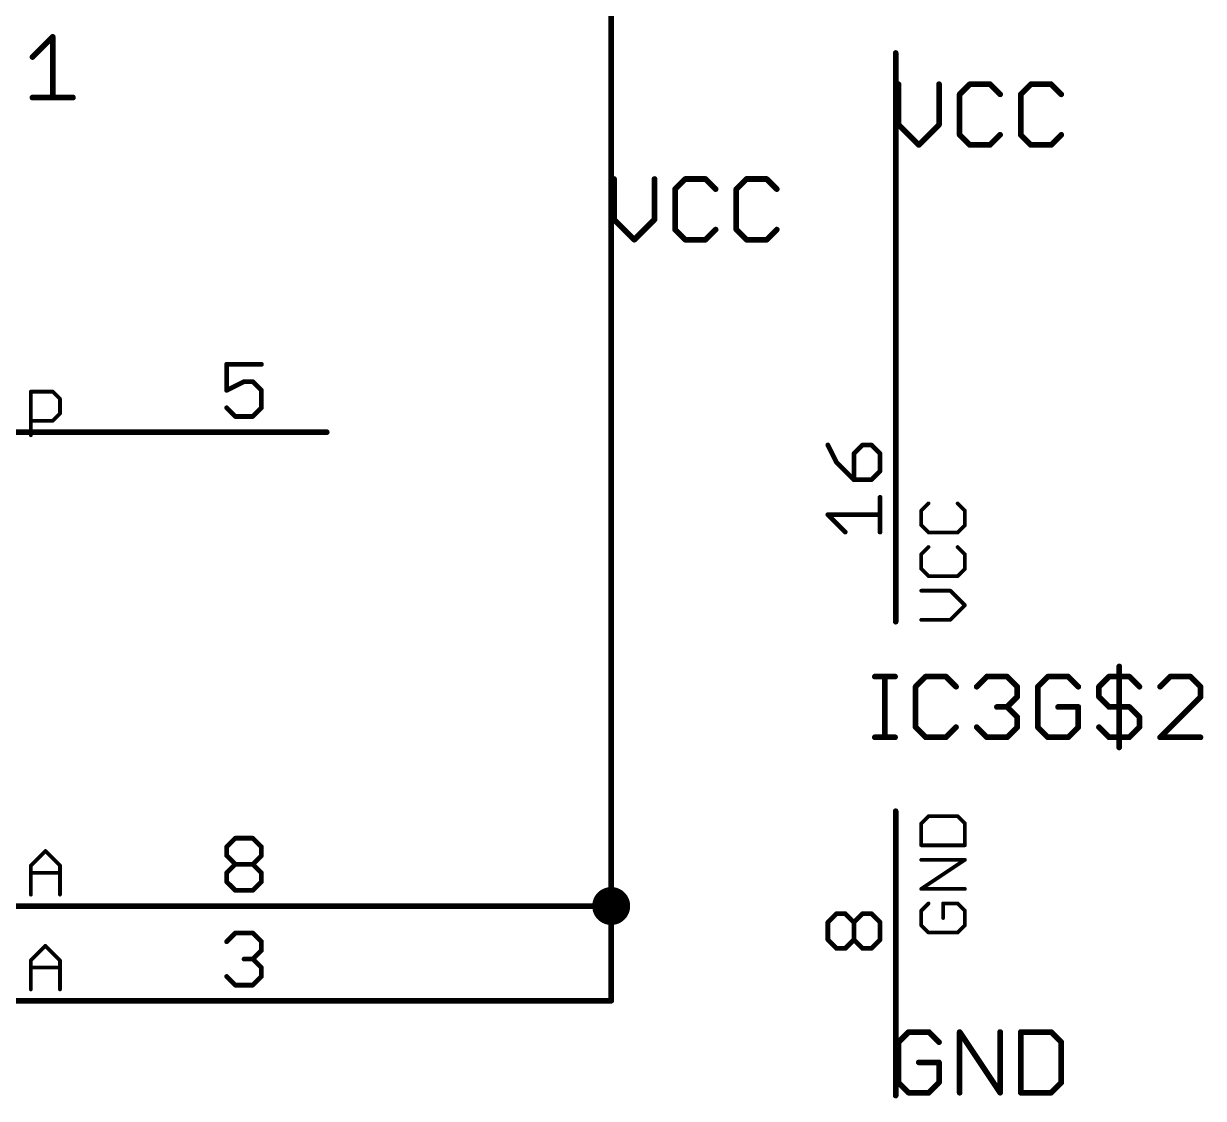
# Model space of a CAD drawing. Extents: x -13 to 211, y -15 to 133.
# Drawn here: x 179.84 to 211.44, y -2.62 to 26.19 of the extents above; entities that cross this region are included whole.
import ezdxf

# ---------------------------------------------------------------- set-up
doc = ezdxf.new("R2010")
doc.units = 0
for name, color, linetype in [('91', 94, 'CONTINUOUS'), ('94', 14, 'CONTINUOUS'), ('95', 251, 'CONTINUOUS'), ('96', 251, 'CONTINUOUS')]:
    doc.layers.add(name, color=color, linetype=linetype)

msp = doc.modelspace()

# ---------------------------------------------------------------- linework, layer by layer
at = {"layer": '91', "const_width": 0.1524}
for points in [[(195.58, 27.94), (195.58, 2.54)], [(203.2, 15.24), (203.2, 25.4)], [(187.96, 2.54), (195.58, 2.54)], [(195.58, 2.54), (195.58, 0)], [(195.58, 0), (187.96, 0)], [(203.2, -2.54), (203.2, 0)]]:
    msp.add_lwpolyline(points, dxfattribs=at)
at = {"layer": '91'}
for points, const_width in [([(203.2381, 25.4, 1), (203.1619, 25.4)], 0.0762), ([(203.1619, 15.24, 1), (203.2381, 15.24)], 0.0762), ([(195.58, 2.286, 1), (195.58, 2.794, 1), (195.58, 2.286)], 0.508), ([(187.96, 2.5781, 1), (187.96, 2.5019)], 0.0762), ([(195.6181, 2.54, 1), (195.5419, 2.54)], 0.0762), ([(195.5419, 2.54, 1), (195.6181, 2.54)], 0.0762), ([(195.58, 2.5019, 1), (195.58, 2.5781)], 0.0762), ([(187.96, 0.0381, 1), (187.96, -0.0381)], 0.0762), ([(195.5419, 0, 1), (195.6181, 0)], 0.0762), ([(195.58, -0.0381, 1), (195.58, 0.0381)], 0.0762), ([(203.2381, 0, 1), (203.1619, 0)], 0.0762), ([(203.1619, -2.54, 1), (203.2381, -2.54)], 0.0762)]:
    msp.add_lwpolyline(points, format="xyb", dxfattribs=dict(at, const_width=const_width))
at = {"layer": '94', "const_width": 0.1524}
for points in [[(182.88, 15.24), (177.673, 15.24)], [(187.96, 15.24), (182.88, 15.24)], [(203.2, 15.24), (203.2, 10.16)], [(203.2, 0), (203.2, 5.08)], [(182.88, 2.54), (177.673, 2.54)], [(187.96, 2.54), (182.88, 2.54)], [(182.88, 0), (177.673, 0)], [(187.96, 0), (182.88, 0)]]:
    msp.add_lwpolyline(points, dxfattribs=at)
at = {"layer": '94', "const_width": 0.0762}
for points in [[(182.88, 15.2781, 1), (182.88, 15.2019)], [(182.88, 15.2019, 1), (182.88, 15.2781)], [(187.96, 15.2019, 1), (187.96, 15.2781)], [(203.2381, 15.24, 1), (203.1619, 15.24)], [(203.1619, 10.16, 1), (203.2381, 10.16)], [(203.2381, 5.08, 1), (203.1619, 5.08)], [(182.88, 2.5781, 1), (182.88, 2.5019)], [(182.88, 2.5019, 1), (182.88, 2.5781)], [(187.96, 2.5019, 1), (187.96, 2.5781)], [(182.88, 0.0381, 1), (182.88, -0.0381)], [(182.88, -0.0381, 1), (182.88, 0.0381)], [(187.96, -0.0381, 1), (187.96, 0.0381)], [(203.1619, 0, 1), (203.2381, 0)]]:
    msp.add_lwpolyline(points, format="xyb", dxfattribs=at)
at = {"layer": '95'}
for points, const_width in [([(203.2762, 24.5632), (203.2762, 23.4785)], 0.1524), ([(204.3609, 23.4785), (204.3609, 24.5632)], 0.1524), ([(205.1845, 24.5632), (204.9134, 24.292)], 0.1524), ([(204.9134, 24.292), (204.9134, 23.2074)], 0.1524), ([(205.7269, 24.5632), (205.1845, 24.5632)], 0.1524), ([(205.998, 24.292), (205.7269, 24.5632)], 0.1524), ([(206.8217, 24.5632), (206.5505, 24.292)], 0.1524), ([(206.5505, 24.292), (206.5505, 23.2074)], 0.1524), ([(207.364, 24.5632), (206.8217, 24.5632)], 0.1524), ([(207.6352, 24.292), (207.364, 24.5632)], 0.1524), ([(203.2762, 23.4785), (203.8185, 22.9362)], 0.1524), ([(203.8185, 22.9362), (204.3609, 23.4785)], 0.1524), ([(204.9134, 23.2074), (205.1845, 22.9362)], 0.1524), ([(205.7269, 22.9362), (205.998, 23.2074)], 0.1524), ([(206.5505, 23.2074), (206.8217, 22.9362)], 0.1524), ([(207.364, 22.9362), (207.6352, 23.2074)], 0.1524), ([(205.1845, 22.9362), (205.7269, 22.9362)], 0.1524), ([(206.8217, 22.9362), (207.364, 22.9362)], 0.1524), ([(195.6562, 22.0232), (195.6562, 20.9385)], 0.1524), ([(196.7409, 20.9385), (196.7409, 22.0232)], 0.1524), ([(197.5645, 22.0232), (197.2934, 21.752)], 0.1524), ([(197.2934, 21.752), (197.2934, 20.6674)], 0.1524), ([(198.1069, 22.0232), (197.5645, 22.0232)], 0.1524), ([(198.378, 21.752), (198.1069, 22.0232)], 0.1524), ([(199.2017, 22.0232), (198.9305, 21.752)], 0.1524), ([(198.9305, 21.752), (198.9305, 20.6674)], 0.1524), ([(199.744, 22.0232), (199.2017, 22.0232)], 0.1524), ([(200.0152, 21.752), (199.744, 22.0232)], 0.1524), ([(195.6562, 20.9385), (196.1985, 20.3962)], 0.1524), ([(196.1985, 20.3962), (196.7409, 20.9385)], 0.1524), ([(197.2934, 20.6674), (197.5645, 20.3962)], 0.1524), ([(198.1069, 20.3962), (198.378, 20.6674)], 0.1524), ([(198.9305, 20.6674), (199.2017, 20.3962)], 0.1524), ([(199.744, 20.3962), (200.0152, 20.6674)], 0.1524), ([(197.5645, 20.3962), (198.1069, 20.3962)], 0.1524), ([(199.2017, 20.3962), (199.744, 20.3962)], 0.1524), ([(186.2124, 17.0573), (185.2803, 17.0573)], 0.127), ([(185.2803, 17.0573), (185.2803, 16.3582)], 0.127), ([(185.2803, 16.3582), (185.7464, 16.5912)], 0.127), ([(185.7464, 16.5912), (185.9794, 16.5912)], 0.127), ([(185.9794, 16.5912), (186.2124, 16.3582)], 0.127), ([(180.0362, 15.155), (180.0362, 16.3244)], 0.1016), ([(180.0362, 16.3244), (180.6209, 16.3244)], 0.1016), ([(180.6209, 16.3244), (180.8158, 16.1295)], 0.1016), ([(180.8158, 16.1295), (180.8158, 15.7397)], 0.1016), ([(186.2124, 16.3582), (186.2124, 15.8921)], 0.127), ([(185.5133, 15.6591), (185.2803, 15.8921)], 0.127), ([(186.2124, 15.8921), (185.9794, 15.6591)], 0.127), ([(180.6209, 15.5448), (180.0362, 15.5448)], 0.1016), ([(180.8158, 15.7397), (180.6209, 15.5448)], 0.1016), ([(185.9794, 15.6591), (185.5133, 15.6591)], 0.127), ([(201.3827, 14.8957), (201.6157, 14.4296)], 0.127), ([(202.3148, 14.8957), (202.0818, 14.6627)], 0.127), ([(202.5479, 14.8957), (202.3148, 14.8957)], 0.127), ([(202.7809, 14.6627), (202.5479, 14.8957)], 0.127), ([(202.0818, 14.6627), (202.0818, 13.9636)], 0.127), ([(202.7809, 14.1966), (202.7809, 14.6627)], 0.127), ([(201.6157, 14.4296), (202.0818, 13.9636)], 0.127), ([(202.5479, 13.9636), (202.7809, 14.1966)], 0.127), ([(202.0818, 13.9636), (202.5479, 13.9636)], 0.127), ([(202.7809, 12.5603), (202.7809, 13.4924)], 0.127), ([(204.0797, 13.3292), (203.8848, 13.1343)], 0.1016), ([(205.0542, 13.1343), (204.8593, 13.3292)], 0.1016), ([(201.8488, 12.5603), (201.3827, 13.0264)], 0.127), ([(201.3827, 13.0264), (202.7809, 13.0264)], 0.127), ([(203.8848, 13.1343), (203.8848, 12.7445)], 0.1016), ([(205.0542, 12.7445), (205.0542, 13.1343)], 0.1016), ([(203.8848, 12.7445), (204.0797, 12.5496)], 0.1016), ([(204.8593, 12.5496), (205.0542, 12.7445)], 0.1016), ([(204.0797, 12.5496), (204.8593, 12.5496)], 0.1016), ([(204.0797, 12.1598), (203.8848, 11.9649)], 0.1016), ([(203.8848, 11.9649), (203.8848, 11.5751)], 0.1016), ([(205.0542, 11.9649), (204.8593, 12.1598)], 0.1016), ([(205.0542, 11.5751), (205.0542, 11.9649)], 0.1016), ([(203.8848, 11.5751), (204.0797, 11.3802)], 0.1016), ([(204.0797, 11.3802), (204.8593, 11.3802)], 0.1016), ([(204.8593, 11.3802), (205.0542, 11.5751)], 0.1016), ([(204.6644, 10.9904), (203.8848, 10.9904)], 0.1016), ([(205.0542, 10.6006), (204.6644, 10.9904)], 0.1016), ([(204.6644, 10.2108), (205.0542, 10.6006)], 0.1016), ([(203.8848, 10.2108), (204.6644, 10.2108)], 0.1016), ([(209.1864, 8.9594), (209.1864, 6.79)], 0.1524), ([(202.6412, 8.6882), (203.1835, 8.6882)], 0.1524), ([(202.9124, 7.0612), (202.9124, 8.6882)], 0.1524), ([(204.0038, 8.6882), (203.7326, 8.417)], 0.1524), ([(204.5461, 8.6882), (204.0038, 8.6882)], 0.1524), ([(204.8173, 8.417), (204.5461, 8.6882)], 0.1524), ([(205.3698, 8.417), (205.641, 8.6882)], 0.1524), ([(205.641, 8.6882), (206.1833, 8.6882)], 0.1524), ([(206.1833, 8.6882), (206.4545, 8.417)], 0.1524), ([(207.2781, 8.6882), (207.007, 8.417)], 0.1524), ([(207.8204, 8.6882), (207.2781, 8.6882)], 0.1524), ([(208.0916, 8.417), (207.8204, 8.6882)], 0.1524), ([(208.6441, 8.417), (208.9153, 8.6882)], 0.1524), ([(208.9153, 8.6882), (209.4576, 8.6882)], 0.1524), ([(209.4576, 8.6882), (209.7288, 8.417)], 0.1524), ([(210.5524, 8.6882), (210.2813, 8.417)], 0.1524), ([(211.0948, 8.6882), (210.5524, 8.6882)], 0.1524), ([(211.3659, 8.417), (211.0948, 8.6882)], 0.1524), ([(203.7326, 8.417), (203.7326, 7.3324)], 0.1524), ([(206.4545, 8.1459), (206.1833, 7.8747)], 0.1524), ([(206.4545, 8.417), (206.4545, 8.1459)], 0.1524), ([(207.007, 8.417), (207.007, 7.3324)], 0.1524), ([(208.6441, 8.1459), (208.6441, 8.417)], 0.1524), ([(208.9153, 7.8747), (208.6441, 8.1459)], 0.1524), ([(210.2813, 7.0612), (211.3659, 8.1459)], 0.1524), ([(211.3659, 8.1459), (211.3659, 8.417)], 0.1524), ([(206.1833, 7.8747), (205.9121, 7.8747)], 0.1524), ([(206.1833, 7.8747), (206.4545, 7.6035)], 0.1524), ([(208.0916, 7.8747), (207.5493, 7.8747)], 0.1524), ([(208.0916, 7.3324), (208.0916, 7.8747)], 0.1524), ([(209.4576, 7.8747), (208.9153, 7.8747)], 0.1524), ([(209.7288, 7.6035), (209.4576, 7.8747)], 0.1524), ([(206.4545, 7.6035), (206.4545, 7.3324)], 0.1524), ([(209.7288, 7.3324), (209.7288, 7.6035)], 0.1524), ([(203.7326, 7.3324), (204.0038, 7.0612)], 0.1524), ([(204.5461, 7.0612), (204.8173, 7.3324)], 0.1524), ([(205.641, 7.0612), (205.3698, 7.3324)], 0.1524), ([(206.4545, 7.3324), (206.1833, 7.0612)], 0.1524), ([(207.007, 7.3324), (207.2781, 7.0612)], 0.1524), ([(207.8204, 7.0612), (208.0916, 7.3324)], 0.1524), ([(208.6441, 7.3324), (208.9153, 7.0612)], 0.1524), ([(209.4576, 7.0612), (209.7288, 7.3324)], 0.1524), ([(202.6412, 7.0612), (203.1835, 7.0612)], 0.1524), ([(204.0038, 7.0612), (204.5461, 7.0612)], 0.1524), ([(206.1833, 7.0612), (205.641, 7.0612)], 0.1524), ([(207.2781, 7.0612), (207.8204, 7.0612)], 0.1524), ([(208.9153, 7.0612), (209.4576, 7.0612)], 0.1524), ([(211.3659, 7.0612), (210.2813, 7.0612)], 0.1524), ([(204.0797, 4.9472), (203.8848, 4.7523)], 0.1016), ([(203.8848, 4.7523), (203.8848, 4.1676)], 0.1016), ([(204.8593, 4.9472), (204.0797, 4.9472)], 0.1016), ([(205.0542, 4.7523), (204.8593, 4.9472)], 0.1016), ([(205.0542, 4.1676), (205.0542, 4.7523)], 0.1016), ([(185.2803, 4.1243), (185.5133, 4.3573)], 0.127), ([(185.2803, 3.8912), (185.2803, 4.1243)], 0.127), ([(185.5133, 4.3573), (185.9794, 4.3573)], 0.127), ([(185.9794, 4.3573), (186.2124, 4.1243)], 0.127), ([(186.2124, 4.1243), (186.2124, 3.8912)], 0.127), ([(203.8848, 4.1676), (205.0542, 4.1676)], 0.1016), ([(180.0362, 3.6244), (180.426, 4.0142)], 0.1016), ([(180.426, 4.0142), (180.8158, 3.6244)], 0.1016), ([(185.5133, 3.6582), (185.2803, 3.8912)], 0.127), ([(186.2124, 3.8912), (185.9794, 3.6582)], 0.127), ([(203.8848, 2.9982), (205.0542, 3.7778)], 0.1016), ([(205.0542, 3.7778), (203.8848, 3.7778)], 0.1016), ([(180.0362, 2.8448), (180.0362, 3.6244)], 0.1016), ([(180.0362, 3.4295), (180.8158, 3.4295)], 0.1016), ([(180.8158, 3.6244), (180.8158, 2.8448)], 0.1016), ([(185.2803, 3.4252), (185.5133, 3.6582)], 0.127), ([(185.2803, 3.1921), (185.2803, 3.4252)], 0.127), ([(185.5133, 3.6582), (185.9794, 3.6582)], 0.127), ([(185.9794, 3.6582), (186.2124, 3.4252)], 0.127), ([(186.2124, 3.4252), (186.2124, 3.1921)], 0.127), ([(185.5133, 2.9591), (185.2803, 3.1921)], 0.127), ([(186.2124, 3.1921), (185.9794, 2.9591)], 0.127), ([(185.9794, 2.9591), (185.5133, 2.9591)], 0.127), ([(205.0542, 2.9982), (203.8848, 2.9982)], 0.1016), ([(204.0797, 2.6084), (203.8848, 2.4135)], 0.1016), ([(204.8593, 2.6084), (204.4695, 2.6084)], 0.1016), ([(204.4695, 2.6084), (204.4695, 2.2186)], 0.1016), ([(205.0542, 2.4135), (204.8593, 2.6084)], 0.1016), ([(201.3827, 2.1025), (201.6157, 2.3356)], 0.127), ([(201.6157, 2.3356), (201.8488, 2.3356)], 0.127), ([(201.8488, 2.3356), (202.0818, 2.1025)], 0.127), ([(202.0818, 2.1025), (202.3148, 2.3356)], 0.127), ([(202.3148, 2.3356), (202.5479, 2.3356)], 0.127), ([(202.5479, 2.3356), (202.7809, 2.1025)], 0.127), ([(203.8848, 2.4135), (203.8848, 2.0237)], 0.1016), ([(205.0542, 2.0237), (205.0542, 2.4135)], 0.1016), ([(201.3827, 1.6365), (201.3827, 2.1025)], 0.127), ([(202.0818, 1.6365), (202.0818, 2.1025)], 0.127), ([(202.7809, 2.1025), (202.7809, 1.6365)], 0.127), ([(203.8848, 2.0237), (204.0797, 1.8288)], 0.1016), ([(204.8593, 1.8288), (205.0542, 2.0237)], 0.1016), ([(185.2803, 1.5843), (185.5133, 1.8173)], 0.127), ([(185.5133, 1.8173), (185.9794, 1.8173)], 0.127), ([(185.9794, 1.8173), (186.2124, 1.5843)], 0.127), ([(186.2124, 1.5843), (186.2124, 1.3512)], 0.127), ([(201.6157, 1.4034), (201.3827, 1.6365)], 0.127), ([(202.0818, 1.6365), (201.8488, 1.4034)], 0.127), ([(202.3148, 1.4034), (202.0818, 1.6365)], 0.127), ([(202.7809, 1.6365), (202.5479, 1.4034)], 0.127), ([(204.0797, 1.8288), (204.8593, 1.8288)], 0.1016), ([(180.0362, 1.0844), (180.426, 1.4742)], 0.1016), ([(180.426, 1.4742), (180.8158, 1.0844)], 0.1016), ([(186.2124, 1.3512), (185.9794, 1.1182)], 0.127), ([(201.8488, 1.4034), (201.6157, 1.4034)], 0.127), ([(202.5479, 1.4034), (202.3148, 1.4034)], 0.127), ([(180.0362, 0.3048), (180.0362, 1.0844)], 0.1016), ([(180.8158, 1.0844), (180.8158, 0.3048)], 0.1016), ([(185.9794, 1.1182), (185.7464, 1.1182)], 0.127), ([(185.9794, 1.1182), (186.2124, 0.8852)], 0.127), ([(186.2124, 0.8852), (186.2124, 0.6521)], 0.127), ([(180.0362, 0.8895), (180.8158, 0.8895)], 0.1016), ([(185.5133, 0.4191), (185.2803, 0.6521)], 0.127), ([(186.2124, 0.6521), (185.9794, 0.4191)], 0.127), ([(185.9794, 0.4191), (185.5133, 0.4191)], 0.127), ([(203.5474, -0.8368), (203.2762, -1.108)], 0.1524), ([(204.0897, -0.8368), (203.5474, -0.8368)], 0.1524), ([(204.3609, -1.108), (204.0897, -0.8368)], 0.1524), ([(204.9134, -2.4638), (204.9134, -0.8368)], 0.1524), ([(204.9134, -0.8368), (205.998, -2.4638)], 0.1524), ([(205.998, -2.4638), (205.998, -0.8368)], 0.1524), ([(206.5505, -0.8368), (206.5505, -2.4638)], 0.1524), ([(207.364, -0.8368), (206.5505, -0.8368)], 0.1524), ([(207.6352, -1.108), (207.364, -0.8368)], 0.1524), ([(203.2762, -1.108), (203.2762, -2.1926)], 0.1524), ([(207.6352, -2.1926), (207.6352, -1.108)], 0.1524), ([(204.3609, -1.6503), (203.8185, -1.6503)], 0.1524), ([(204.3609, -2.1926), (204.3609, -1.6503)], 0.1524), ([(203.2762, -2.1926), (203.5474, -2.4638)], 0.1524), ([(204.0897, -2.4638), (204.3609, -2.1926)], 0.1524), ([(207.364, -2.4638), (207.6352, -2.1926)], 0.1524), ([(203.5474, -2.4638), (204.0897, -2.4638)], 0.1524), ([(206.5505, -2.4638), (207.364, -2.4638)], 0.1524)]:
    msp.add_lwpolyline(points, dxfattribs=dict(at, const_width=const_width))
for points, const_width in [([(203.3143, 24.5632, 1), (203.2381, 24.5632)], 0.0762), ([(204.399, 24.5632, 1), (204.3228, 24.5632)], 0.0762), ([(204.8864, 24.319, 1), (204.9403, 24.2651)], 0.0762), ([(204.9515, 24.292, 1), (204.8753, 24.292)], 0.0762), ([(205.1845, 24.6013, 1), (205.1845, 24.5251)], 0.0762), ([(205.2115, 24.5362, 1), (205.1576, 24.5901)], 0.0762), ([(205.7538, 24.5901, 1), (205.6999, 24.5362)], 0.0762), ([(205.7269, 24.5251, 1), (205.7269, 24.6013)], 0.0762), ([(205.9711, 24.2651, 1), (206.025, 24.319)], 0.0762), ([(206.5886, 24.292, 1), (206.5124, 24.292)], 0.0762), ([(206.5236, 24.319, 1), (206.5775, 24.2651)], 0.0762), ([(206.8217, 24.6013, 1), (206.8217, 24.5251)], 0.0762), ([(206.8486, 24.5362, 1), (206.7947, 24.5901)], 0.0762), ([(207.3909, 24.5901, 1), (207.3371, 24.5362)], 0.0762), ([(207.364, 24.5251, 1), (207.364, 24.6013)], 0.0762), ([(207.6082, 24.2651, 1), (207.6621, 24.319)], 0.0762), ([(203.3031, 23.5055, 1), (203.2493, 23.4516)], 0.0762), ([(203.2381, 23.4785, 1), (203.3143, 23.4785)], 0.0762), ([(204.3228, 23.4785, 1), (204.399, 23.4785)], 0.0762), ([(204.3878, 23.4516, 1), (204.3339, 23.5055)], 0.0762), ([(204.9403, 23.2343, 1), (204.8864, 23.1804)], 0.0762), ([(204.8753, 23.2074, 1), (204.9515, 23.2074)], 0.0762), ([(206.025, 23.1804, 1), (205.9711, 23.2343)], 0.0762), ([(206.5775, 23.2343, 1), (206.5236, 23.1804)], 0.0762), ([(206.5124, 23.2074, 1), (206.5886, 23.2074)], 0.0762), ([(207.6621, 23.1804, 1), (207.6082, 23.2343)], 0.0762), ([(203.7916, 22.9631, 1), (203.8455, 22.9093)], 0.0762), ([(203.7916, 22.9093, 1), (203.8455, 22.9631)], 0.0762), ([(205.1845, 22.9743, 1), (205.1845, 22.8981)], 0.0762), ([(205.1576, 22.9093, 1), (205.2115, 22.9631)], 0.0762), ([(205.6999, 22.9631, 1), (205.7538, 22.9093)], 0.0762), ([(205.7269, 22.8981, 1), (205.7269, 22.9743)], 0.0762), ([(206.8217, 22.9743, 1), (206.8217, 22.8981)], 0.0762), ([(206.7947, 22.9093, 1), (206.8486, 22.9631)], 0.0762), ([(207.3371, 22.9631, 1), (207.3909, 22.9093)], 0.0762), ([(207.364, 22.8981, 1), (207.364, 22.9743)], 0.0762), ([(195.6943, 22.0232, 1), (195.6181, 22.0232)], 0.0762), ([(196.779, 22.0232, 1), (196.7028, 22.0232)], 0.0762), ([(197.2664, 21.779, 1), (197.3203, 21.7251)], 0.0762), ([(197.3315, 21.752, 1), (197.2553, 21.752)], 0.0762), ([(197.5645, 22.0613, 1), (197.5645, 21.9851)], 0.0762), ([(197.5915, 21.9962, 1), (197.5376, 22.0501)], 0.0762), ([(198.1338, 22.0501, 1), (198.0799, 21.9962)], 0.0762), ([(198.1069, 21.9851, 1), (198.1069, 22.0613)], 0.0762), ([(198.3511, 21.7251, 1), (198.405, 21.779)], 0.0762), ([(198.9686, 21.752, 1), (198.8924, 21.752)], 0.0762), ([(198.9036, 21.779, 1), (198.9575, 21.7251)], 0.0762), ([(199.2017, 22.0613, 1), (199.2017, 21.9851)], 0.0762), ([(199.2286, 21.9962, 1), (199.1747, 22.0501)], 0.0762), ([(199.7709, 22.0501, 1), (199.7171, 21.9962)], 0.0762), ([(199.744, 21.9851, 1), (199.744, 22.0613)], 0.0762), ([(199.9882, 21.7251, 1), (200.0421, 21.779)], 0.0762), ([(195.6831, 20.9655, 1), (195.6293, 20.9116)], 0.0762), ([(195.6181, 20.9385, 1), (195.6943, 20.9385)], 0.0762), ([(196.7028, 20.9385, 1), (196.779, 20.9385)], 0.0762), ([(196.7678, 20.9116, 1), (196.7139, 20.9655)], 0.0762), ([(197.3203, 20.6943, 1), (197.2664, 20.6404)], 0.0762), ([(197.2553, 20.6674, 1), (197.3315, 20.6674)], 0.0762), ([(198.405, 20.6404, 1), (198.3511, 20.6943)], 0.0762), ([(198.9575, 20.6943, 1), (198.9036, 20.6404)], 0.0762), ([(198.8924, 20.6674, 1), (198.9686, 20.6674)], 0.0762), ([(200.0421, 20.6404, 1), (199.9882, 20.6943)], 0.0762), ([(196.1716, 20.4231, 1), (196.2255, 20.3693)], 0.0762), ([(196.1716, 20.3693, 1), (196.2255, 20.4231)], 0.0762), ([(197.5645, 20.4343, 1), (197.5645, 20.3581)], 0.0762), ([(197.5376, 20.3693, 1), (197.5915, 20.4231)], 0.0762), ([(198.0799, 20.4231, 1), (198.1338, 20.3693)], 0.0762), ([(198.1069, 20.3581, 1), (198.1069, 20.4343)], 0.0762), ([(199.2017, 20.4343, 1), (199.2017, 20.3581)], 0.0762), ([(199.1747, 20.3693, 1), (199.2286, 20.4231)], 0.0762), ([(199.7171, 20.4231, 1), (199.7709, 20.3693)], 0.0762), ([(199.744, 20.3581, 1), (199.744, 20.4343)], 0.0762), ([(185.2803, 17.089, 1), (185.2803, 17.0255)], 0.0635), ([(185.312, 17.0573, 1), (185.2486, 17.0573)], 0.0635), ([(186.2124, 17.0255, 1), (186.2124, 17.089)], 0.0635), ([(185.7464, 16.623, 1), (185.7464, 16.5595)], 0.0635), ([(185.7606, 16.5628, 1), (185.7322, 16.6196)], 0.0635), ([(186.0018, 16.6137, 1), (185.9569, 16.5688)], 0.0635), ([(185.9794, 16.5595, 1), (185.9794, 16.623)], 0.0635), ([(180.0616, 16.3244, 1), (180.0108, 16.3244)], 0.0508), ([(180.0362, 16.3498, 1), (180.0362, 16.299)], 0.0508), ([(180.6389, 16.3424, 1), (180.6029, 16.3064)], 0.0508), ([(180.6209, 16.299, 1), (180.6209, 16.3498)], 0.0508), ([(180.8412, 16.1295, 1), (180.7904, 16.1295)], 0.0508), ([(180.7978, 16.1115, 1), (180.8338, 16.1475)], 0.0508), ([(185.2661, 16.3866, 1), (185.2945, 16.3298)], 0.0635), ([(185.2486, 16.3582, 1), (185.312, 16.3582)], 0.0635), ([(186.2442, 16.3582, 1), (186.1807, 16.3582)], 0.0635), ([(186.19, 16.3357, 1), (186.2349, 16.3806)], 0.0635), ([(185.3028, 15.9146, 1), (185.2578, 15.8697)], 0.0635), ([(186.1807, 15.8921, 1), (186.2442, 15.8921)], 0.0635), ([(186.2349, 15.8697, 1), (186.19, 15.9146)], 0.0635), ([(180.0362, 15.5702, 1), (180.0362, 15.5194)], 0.0508), ([(180.6029, 15.5628, 1), (180.6389, 15.5268)], 0.0508), ([(180.6209, 15.5194, 1), (180.6209, 15.5702)], 0.0508), ([(180.7904, 15.7397, 1), (180.8412, 15.7397)], 0.0508), ([(180.8338, 15.7217, 1), (180.7978, 15.7577)], 0.0508), ([(185.5133, 15.6909, 1), (185.5133, 15.6273)], 0.0635), ([(185.4909, 15.6366, 1), (185.5358, 15.6816)], 0.0635), ([(185.9569, 15.6816, 1), (186.0018, 15.6366)], 0.0635), ([(185.9794, 15.6273, 1), (185.9794, 15.6909)], 0.0635), ([(180.0108, 15.155, 1), (180.0616, 15.155)], 0.0508), ([(201.4111, 14.9099, 1), (201.3543, 14.8815)], 0.0635), ([(202.3148, 14.9275, 1), (202.3148, 14.864)], 0.0635), ([(202.3373, 14.8733, 1), (202.2924, 14.9182)], 0.0635), ([(202.5703, 14.9182, 1), (202.5254, 14.8733)], 0.0635), ([(202.5479, 14.864, 1), (202.5479, 14.9275)], 0.0635), ([(202.1136, 14.6627, 1), (202.0501, 14.6627)], 0.0635), ([(202.0594, 14.6851, 1), (202.1043, 14.6402)], 0.0635), ([(202.8126, 14.6627, 1), (202.7492, 14.6627)], 0.0635), ([(202.7584, 14.6402, 1), (202.8034, 14.6851)], 0.0635), ([(201.6382, 14.4521, 1), (201.5933, 14.4072)], 0.0635), ([(201.5873, 14.4154, 1), (201.6441, 14.4438)], 0.0635), ([(202.7492, 14.1966, 1), (202.8126, 14.1966)], 0.0635), ([(202.8034, 14.1742, 1), (202.7584, 14.2191)], 0.0635), ([(202.0818, 13.9953, 1), (202.0818, 13.9318)], 0.0635), ([(202.0501, 13.9636, 1), (202.1136, 13.9636)], 0.0635), ([(202.0594, 13.9411, 1), (202.1043, 13.986)], 0.0635), ([(202.5254, 13.986, 1), (202.5703, 13.9411)], 0.0635), ([(202.5479, 13.9318, 1), (202.5479, 13.9953)], 0.0635), ([(202.8126, 13.4924, 1), (202.7492, 13.4924)], 0.0635), ([(204.0977, 13.3112, 1), (204.0617, 13.3472)], 0.0508), ([(204.8773, 13.3472, 1), (204.8413, 13.3112)], 0.0508), ([(201.3827, 13.0581, 1), (201.3827, 12.9946)], 0.0635), ([(201.4052, 13.0488, 1), (201.3603, 13.0039)], 0.0635), ([(202.7809, 12.9946, 1), (202.7809, 13.0581)], 0.0635), ([(203.8668, 13.1523, 1), (203.9028, 13.1163)], 0.0508), ([(203.9102, 13.1343, 1), (203.8594, 13.1343)], 0.0508), ([(205.0796, 13.1343, 1), (205.0288, 13.1343)], 0.0508), ([(205.0362, 13.1163, 1), (205.0722, 13.1523)], 0.0508), ([(203.9028, 12.7625, 1), (203.8668, 12.7265)], 0.0508), ([(203.8594, 12.7445, 1), (203.9102, 12.7445)], 0.0508), ([(205.0288, 12.7445, 1), (205.0796, 12.7445)], 0.0508), ([(205.0722, 12.7265, 1), (205.0362, 12.7625)], 0.0508), ([(201.8263, 12.5378, 1), (201.8712, 12.5828)], 0.0635), ([(202.7492, 12.5603, 1), (202.8126, 12.5603)], 0.0635), ([(204.0797, 12.575, 1), (204.0797, 12.5242)], 0.0508), ([(204.0617, 12.5316, 1), (204.0977, 12.5676)], 0.0508), ([(204.8413, 12.5676, 1), (204.8773, 12.5316)], 0.0508), ([(204.8593, 12.5242, 1), (204.8593, 12.575)], 0.0508), ([(203.9102, 11.9649, 1), (203.8594, 11.9649)], 0.0508), ([(204.0977, 12.1418, 1), (204.0617, 12.1778)], 0.0508), ([(204.8773, 12.1778, 1), (204.8413, 12.1418)], 0.0508), ([(205.0796, 11.9649, 1), (205.0288, 11.9649)], 0.0508), ([(203.8668, 11.9829, 1), (203.9028, 11.9469)], 0.0508), ([(205.0362, 11.9469, 1), (205.0722, 11.9829)], 0.0508), ([(203.9028, 11.5931, 1), (203.8668, 11.5571)], 0.0508), ([(203.8594, 11.5751, 1), (203.9102, 11.5751)], 0.0508), ([(204.0797, 11.4056, 1), (204.0797, 11.3548)], 0.0508), ([(204.0617, 11.3622, 1), (204.0977, 11.3982)], 0.0508), ([(204.8413, 11.3982, 1), (204.8773, 11.3622)], 0.0508), ([(204.8593, 11.3548, 1), (204.8593, 11.4056)], 0.0508), ([(205.0288, 11.5751, 1), (205.0796, 11.5751)], 0.0508), ([(205.0722, 11.5571, 1), (205.0362, 11.5931)], 0.0508), ([(203.8848, 11.0158, 1), (203.8848, 10.965)], 0.0508), ([(204.6824, 11.0084, 1), (204.6464, 10.9724)], 0.0508), ([(204.6644, 10.965, 1), (204.6644, 11.0158)], 0.0508), ([(205.0722, 10.5826, 1), (205.0362, 10.6186)], 0.0508), ([(205.0362, 10.5826, 1), (205.0722, 10.6186)], 0.0508), ([(203.8848, 10.2362, 1), (203.8848, 10.1854)], 0.0508), ([(204.6464, 10.2288, 1), (204.6824, 10.1928)], 0.0508), ([(204.6644, 10.1854, 1), (204.6644, 10.2362)], 0.0508), ([(209.2245, 8.9594, 1), (209.1483, 8.9594)], 0.0762), ([(202.6412, 8.7263, 1), (202.6412, 8.6501)], 0.0762), ([(202.9505, 8.6882, 1), (202.8743, 8.6882)], 0.0762), ([(203.1835, 8.6501, 1), (203.1835, 8.7263)], 0.0762), ([(204.0038, 8.7263, 1), (204.0038, 8.6501)], 0.0762), ([(204.0307, 8.6612, 1), (203.9769, 8.7151)], 0.0762), ([(204.5731, 8.7151, 1), (204.5192, 8.6612)], 0.0762), ([(204.5461, 8.6501, 1), (204.5461, 8.7263)], 0.0762), ([(205.641, 8.7263, 1), (205.641, 8.6501)], 0.0762), ([(205.6679, 8.6612, 1), (205.614, 8.7151)], 0.0762), ([(206.2102, 8.7151, 1), (206.1563, 8.6612)], 0.0762), ([(206.1833, 8.6501, 1), (206.1833, 8.7263)], 0.0762), ([(207.2781, 8.7263, 1), (207.2781, 8.6501)], 0.0762), ([(207.3051, 8.6612, 1), (207.2512, 8.7151)], 0.0762), ([(207.8474, 8.7151, 1), (207.7935, 8.6612)], 0.0762), ([(207.8204, 8.6501, 1), (207.8204, 8.7263)], 0.0762), ([(208.9153, 8.7263, 1), (208.9153, 8.6501)], 0.0762), ([(208.9422, 8.6612, 1), (208.8883, 8.7151)], 0.0762), ([(209.4845, 8.7151, 1), (209.4307, 8.6612)], 0.0762), ([(209.4576, 8.6501, 1), (209.4576, 8.7263)], 0.0762), ([(210.5524, 8.7263, 1), (210.5524, 8.6501)], 0.0762), ([(210.5794, 8.6612, 1), (210.5255, 8.7151)], 0.0762), ([(211.1217, 8.7151, 1), (211.0678, 8.6612)], 0.0762), ([(211.0948, 8.6501, 1), (211.0948, 8.7263)], 0.0762), ([(203.7707, 8.417, 1), (203.6945, 8.417)], 0.0762), ([(203.7057, 8.444, 1), (203.7596, 8.3901)], 0.0762), ([(204.7904, 8.3901, 1), (204.8442, 8.444)], 0.0762), ([(205.3429, 8.444, 1), (205.3967, 8.3901)], 0.0762), ([(206.4926, 8.417, 1), (206.4164, 8.417)], 0.0762), ([(206.4275, 8.3901, 1), (206.4814, 8.444)], 0.0762), ([(206.4814, 8.1189, 1), (206.4275, 8.1728)], 0.0762), ([(206.98, 8.444, 1), (207.0339, 8.3901)], 0.0762), ([(207.0451, 8.417, 1), (206.9689, 8.417)], 0.0762), ([(208.0647, 8.3901, 1), (208.1185, 8.444)], 0.0762), ([(208.6822, 8.417, 1), (208.606, 8.417)], 0.0762), ([(208.6172, 8.444, 1), (208.671, 8.3901)], 0.0762), ([(208.671, 8.1728, 1), (208.6172, 8.1189)], 0.0762), ([(209.7018, 8.3901, 1), (209.7557, 8.444)], 0.0762), ([(210.2543, 8.444, 1), (210.3082, 8.3901)], 0.0762), ([(211.404, 8.417, 1), (211.3278, 8.417)], 0.0762), ([(211.339, 8.3901, 1), (211.3929, 8.444)], 0.0762), ([(211.3929, 8.1189, 1), (211.339, 8.1728)], 0.0762), ([(205.9121, 7.9128, 1), (205.9121, 7.8366)], 0.0762), ([(206.2102, 7.9016, 1), (206.1563, 7.8478)], 0.0762), ([(206.1563, 7.9016, 1), (206.2102, 7.8478)], 0.0762), ([(206.1833, 7.8366, 1), (206.1833, 7.9128)], 0.0762), ([(206.4164, 8.1459, 1), (206.4926, 8.1459)], 0.0762), ([(207.5493, 7.9128, 1), (207.5493, 7.8366)], 0.0762), ([(208.1297, 7.8747, 1), (208.0535, 7.8747)], 0.0762), ([(208.0916, 7.8366, 1), (208.0916, 7.9128)], 0.0762), ([(208.606, 8.1459, 1), (208.6822, 8.1459)], 0.0762), ([(208.9153, 7.9128, 1), (208.9153, 7.8366)], 0.0762), ([(208.8883, 7.8478, 1), (208.9422, 7.9016)], 0.0762), ([(209.4845, 7.9016, 1), (209.4307, 7.8478)], 0.0762), ([(209.4576, 7.8366, 1), (209.4576, 7.9128)], 0.0762), ([(211.3278, 8.1459, 1), (211.404, 8.1459)], 0.0762), ([(206.4926, 7.6035, 1), (206.4164, 7.6035)], 0.0762), ([(206.4275, 7.5766, 1), (206.4814, 7.6305)], 0.0762), ([(209.7669, 7.6035, 1), (209.6907, 7.6035)], 0.0762), ([(209.7018, 7.5766, 1), (209.7557, 7.6305)], 0.0762), ([(203.7596, 7.3593, 1), (203.7057, 7.3054)], 0.0762), ([(203.6945, 7.3324, 1), (203.7707, 7.3324)], 0.0762), ([(204.8442, 7.3054, 1), (204.7904, 7.3593)], 0.0762), ([(205.3967, 7.3593, 1), (205.3429, 7.3054)], 0.0762), ([(206.4164, 7.3324, 1), (206.4926, 7.3324)], 0.0762), ([(206.4814, 7.3054, 1), (206.4275, 7.3593)], 0.0762), ([(207.0339, 7.3593, 1), (206.98, 7.3054)], 0.0762), ([(206.9689, 7.3324, 1), (207.0451, 7.3324)], 0.0762), ([(208.0535, 7.3324, 1), (208.1297, 7.3324)], 0.0762), ([(208.1185, 7.3054, 1), (208.0647, 7.3593)], 0.0762), ([(208.671, 7.3593, 1), (208.6172, 7.3054)], 0.0762), ([(209.6907, 7.3324, 1), (209.7669, 7.3324)], 0.0762), ([(209.7557, 7.3054, 1), (209.7018, 7.3593)], 0.0762), ([(202.6412, 7.0993, 1), (202.6412, 7.0231)], 0.0762), ([(202.8743, 7.0612, 1), (202.9505, 7.0612)], 0.0762), ([(203.1835, 7.0231, 1), (203.1835, 7.0993)], 0.0762), ([(204.0038, 7.0993, 1), (204.0038, 7.0231)], 0.0762), ([(203.9769, 7.0343, 1), (204.0307, 7.0881)], 0.0762), ([(204.5192, 7.0881, 1), (204.5731, 7.0343)], 0.0762), ([(204.5461, 7.0231, 1), (204.5461, 7.0993)], 0.0762), ([(205.641, 7.0993, 1), (205.641, 7.0231)], 0.0762), ([(205.614, 7.0343, 1), (205.6679, 7.0881)], 0.0762), ([(206.1563, 7.0881, 1), (206.2102, 7.0343)], 0.0762), ([(206.1833, 7.0231, 1), (206.1833, 7.0993)], 0.0762), ([(207.2781, 7.0993, 1), (207.2781, 7.0231)], 0.0762), ([(207.2512, 7.0343, 1), (207.3051, 7.0881)], 0.0762), ([(207.7935, 7.0881, 1), (207.8474, 7.0343)], 0.0762), ([(207.8204, 7.0231, 1), (207.8204, 7.0993)], 0.0762), ([(208.9153, 7.0993, 1), (208.9153, 7.0231)], 0.0762), ([(208.8883, 7.0343, 1), (208.9422, 7.0881)], 0.0762), ([(209.4307, 7.0881, 1), (209.4845, 7.0343)], 0.0762), ([(209.4576, 7.0231, 1), (209.4576, 7.0993)], 0.0762), ([(210.2813, 7.0993, 1), (210.2813, 7.0231)], 0.0762), ([(210.2543, 7.0881, 1), (210.3082, 7.0343)], 0.0762), ([(211.3659, 7.0231, 1), (211.3659, 7.0993)], 0.0762), ([(209.1483, 6.79, 1), (209.2245, 6.79)], 0.0762), ([(203.8668, 4.7703, 1), (203.9028, 4.7343)], 0.0508), ([(203.9102, 4.7523, 1), (203.8594, 4.7523)], 0.0508), ([(204.0797, 4.9726, 1), (204.0797, 4.9218)], 0.0508), ([(204.0977, 4.9292, 1), (204.0617, 4.9652)], 0.0508), ([(204.8773, 4.9652, 1), (204.8413, 4.9292)], 0.0508), ([(204.8593, 4.9218, 1), (204.8593, 4.9726)], 0.0508), ([(205.0796, 4.7523, 1), (205.0288, 4.7523)], 0.0508), ([(205.0362, 4.7343, 1), (205.0722, 4.7703)], 0.0508), ([(185.2578, 4.1467, 1), (185.3028, 4.1018)], 0.0635), ([(185.312, 4.1243, 1), (185.2486, 4.1243)], 0.0635), ([(185.5133, 4.389, 1), (185.5133, 4.3255)], 0.0635), ([(185.5358, 4.3348, 1), (185.4909, 4.3797)], 0.0635), ([(186.0018, 4.3797, 1), (185.9569, 4.3348)], 0.0635), ([(185.9794, 4.3255, 1), (185.9794, 4.389)], 0.0635), ([(186.2442, 4.1243, 1), (186.1807, 4.1243)], 0.0635), ([(186.19, 4.1018, 1), (186.2349, 4.1467)], 0.0635), ([(203.8848, 4.193, 1), (203.8848, 4.1422)], 0.0508), ([(203.8594, 4.1676, 1), (203.9102, 4.1676)], 0.0508), ([(205.0288, 4.1676, 1), (205.0796, 4.1676)], 0.0508), ([(205.0542, 4.1422, 1), (205.0542, 4.193)], 0.0508), ([(180.444, 4.0322, 1), (180.408, 3.9962)], 0.0508), ([(180.444, 3.9962, 1), (180.408, 4.0322)], 0.0508), ([(185.3028, 3.9137, 1), (185.2578, 3.8688)], 0.0635), ([(185.2486, 3.8912, 1), (185.312, 3.8912)], 0.0635), ([(186.1807, 3.8912, 1), (186.2442, 3.8912)], 0.0635), ([(186.2349, 3.8688, 1), (186.19, 3.9137)], 0.0635), ([(203.8848, 3.8032, 1), (203.8848, 3.7524)], 0.0508), ([(205.0683, 3.7567, 1), (205.0401, 3.7989)], 0.0508), ([(205.0542, 3.7524, 1), (205.0542, 3.8032)], 0.0508), ([(180.0182, 3.6424, 1), (180.0542, 3.6064)], 0.0508), ([(180.0616, 3.6244, 1), (180.0108, 3.6244)], 0.0508), ([(180.0362, 3.4549, 1), (180.0362, 3.4041)], 0.0508), ([(180.8412, 3.6244, 1), (180.7904, 3.6244)], 0.0508), ([(180.7978, 3.6064, 1), (180.8338, 3.6424)], 0.0508), ([(180.8158, 3.4041, 1), (180.8158, 3.4549)], 0.0508), ([(185.2578, 3.4476, 1), (185.3028, 3.4027)], 0.0635), ([(185.312, 3.4252, 1), (185.2486, 3.4252)], 0.0635), ([(185.5133, 3.6899, 1), (185.5133, 3.6264)], 0.0635), ([(185.5358, 3.6357, 1), (185.4909, 3.6806)], 0.0635), ([(185.4909, 3.6357, 1), (185.5358, 3.6806)], 0.0635), ([(186.0018, 3.6806, 1), (185.9569, 3.6357)], 0.0635), ([(185.9569, 3.6806, 1), (186.0018, 3.6357)], 0.0635), ([(185.9794, 3.6264, 1), (185.9794, 3.6899)], 0.0635), ([(186.2442, 3.4252, 1), (186.1807, 3.4252)], 0.0635), ([(186.19, 3.4027, 1), (186.2349, 3.4476)], 0.0635), ([(185.3028, 3.2146, 1), (185.2578, 3.1697)], 0.0635), ([(185.2486, 3.1921, 1), (185.312, 3.1921)], 0.0635), ([(186.1807, 3.1921, 1), (186.2442, 3.1921)], 0.0635), ([(186.2349, 3.1697, 1), (186.19, 3.2146)], 0.0635), ([(180.0108, 2.8448, 1), (180.0616, 2.8448)], 0.0508), ([(180.7904, 2.8448, 1), (180.8412, 2.8448)], 0.0508), ([(185.5133, 2.9909, 1), (185.5133, 2.9274)], 0.0635), ([(185.4909, 2.9366, 1), (185.5358, 2.9816)], 0.0635), ([(185.9569, 2.9816, 1), (186.0018, 2.9366)], 0.0635), ([(185.9794, 2.9274, 1), (185.9794, 2.9909)], 0.0635), ([(203.8848, 3.0236, 1), (203.8848, 2.9728)], 0.0508), ([(203.8707, 3.0193, 1), (203.8989, 2.9771)], 0.0508), ([(205.0542, 2.9728, 1), (205.0542, 3.0236)], 0.0508), ([(204.0977, 2.5904, 1), (204.0617, 2.6264)], 0.0508), ([(204.4695, 2.6338, 1), (204.4695, 2.583)], 0.0508), ([(204.4949, 2.6084, 1), (204.4441, 2.6084)], 0.0508), ([(204.8773, 2.6264, 1), (204.8413, 2.5904)], 0.0508), ([(204.8593, 2.583, 1), (204.8593, 2.6338)], 0.0508), ([(201.6157, 2.3673, 1), (201.6157, 2.3038)], 0.0635), ([(201.6382, 2.3131, 1), (201.5933, 2.358)], 0.0635), ([(201.8712, 2.358, 1), (201.8263, 2.3131)], 0.0635), ([(201.8488, 2.3038, 1), (201.8488, 2.3673)], 0.0635), ([(202.3148, 2.3673, 1), (202.3148, 2.3038)], 0.0635), ([(202.3373, 2.3131, 1), (202.2924, 2.358)], 0.0635), ([(202.5703, 2.358, 1), (202.5254, 2.3131)], 0.0635), ([(202.5479, 2.3038, 1), (202.5479, 2.3673)], 0.0635), ([(203.8668, 2.4315, 1), (203.9028, 2.3955)], 0.0508), ([(203.9102, 2.4135, 1), (203.8594, 2.4135)], 0.0508), ([(204.4441, 2.2186, 1), (204.4949, 2.2186)], 0.0508), ([(205.0796, 2.4135, 1), (205.0288, 2.4135)], 0.0508), ([(205.0362, 2.3955, 1), (205.0722, 2.4315)], 0.0508), ([(201.4145, 2.1025, 1), (201.351, 2.1025)], 0.0635), ([(201.3603, 2.125, 1), (201.4052, 2.0801)], 0.0635), ([(202.1136, 2.1025, 1), (202.0501, 2.1025)], 0.0635), ([(202.0594, 2.125, 1), (202.1043, 2.0801)], 0.0635), ([(202.0594, 2.0801, 1), (202.1043, 2.125)], 0.0635), ([(202.8126, 2.1025, 1), (202.7492, 2.1025)], 0.0635), ([(202.7584, 2.0801, 1), (202.8034, 2.125)], 0.0635), ([(203.9028, 2.0417, 1), (203.8668, 2.0057)], 0.0508), ([(203.8594, 2.0237, 1), (203.9102, 2.0237)], 0.0508), ([(205.0288, 2.0237, 1), (205.0796, 2.0237)], 0.0508), ([(205.0722, 2.0057, 1), (205.0362, 2.0417)], 0.0508), ([(185.2578, 1.6067, 1), (185.3028, 1.5618)], 0.0635), ([(185.5133, 1.849, 1), (185.5133, 1.7855)], 0.0635), ([(185.5358, 1.7948, 1), (185.4909, 1.8397)], 0.0635), ([(186.0018, 1.8397, 1), (185.9569, 1.7948)], 0.0635), ([(185.9794, 1.7855, 1), (185.9794, 1.849)], 0.0635), ([(186.2442, 1.5843, 1), (186.1807, 1.5843)], 0.0635), ([(186.19, 1.5618, 1), (186.2349, 1.6067)], 0.0635), ([(201.4052, 1.6589, 1), (201.3603, 1.614)], 0.0635), ([(201.351, 1.6365, 1), (201.4145, 1.6365)], 0.0635), ([(202.0501, 1.6365, 1), (202.1136, 1.6365)], 0.0635), ([(202.1043, 1.6589, 1), (202.0594, 1.614)], 0.0635), ([(202.1043, 1.614, 1), (202.0594, 1.6589)], 0.0635), ([(202.7492, 1.6365, 1), (202.8126, 1.6365)], 0.0635), ([(202.8034, 1.614, 1), (202.7584, 1.6589)], 0.0635), ([(204.0797, 1.8542, 1), (204.0797, 1.8034)], 0.0508), ([(204.0617, 1.8108, 1), (204.0977, 1.8468)], 0.0508), ([(204.8413, 1.8468, 1), (204.8773, 1.8108)], 0.0508), ([(204.8593, 1.8034, 1), (204.8593, 1.8542)], 0.0508), ([(180.444, 1.4922, 1), (180.408, 1.4562)], 0.0508), ([(180.444, 1.4562, 1), (180.408, 1.4922)], 0.0508), ([(186.1807, 1.3512, 1), (186.2442, 1.3512)], 0.0635), ([(186.2349, 1.3288, 1), (186.19, 1.3737)], 0.0635), ([(201.6157, 1.4352, 1), (201.6157, 1.3717)], 0.0635), ([(201.5933, 1.381, 1), (201.6382, 1.4259)], 0.0635), ([(201.8263, 1.4259, 1), (201.8712, 1.381)], 0.0635), ([(201.8488, 1.3717, 1), (201.8488, 1.4352)], 0.0635), ([(202.3148, 1.4352, 1), (202.3148, 1.3717)], 0.0635), ([(202.2924, 1.381, 1), (202.3373, 1.4259)], 0.0635), ([(202.5254, 1.4259, 1), (202.5703, 1.381)], 0.0635), ([(202.5479, 1.3717, 1), (202.5479, 1.4352)], 0.0635), ([(180.0182, 1.1024, 1), (180.0542, 1.0664)], 0.0508), ([(180.0616, 1.0844, 1), (180.0108, 1.0844)], 0.0508), ([(180.8412, 1.0844, 1), (180.7904, 1.0844)], 0.0508), ([(180.7978, 1.0664, 1), (180.8338, 1.1024)], 0.0508), ([(185.7464, 1.1499, 1), (185.7464, 1.0864)], 0.0635), ([(186.0018, 1.1406, 1), (185.9569, 1.0957)], 0.0635), ([(185.9569, 1.1406, 1), (186.0018, 1.0957)], 0.0635), ([(185.9794, 1.0864, 1), (185.9794, 1.1499)], 0.0635), ([(186.2442, 0.8852, 1), (186.1807, 0.8852)], 0.0635), ([(180.0362, 0.9149, 1), (180.0362, 0.8641)], 0.0508), ([(180.8158, 0.8641, 1), (180.8158, 0.9149)], 0.0508), ([(185.3028, 0.6746, 1), (185.2578, 0.6297)], 0.0635), ([(186.1807, 0.6521, 1), (186.2442, 0.6521)], 0.0635), ([(186.19, 0.8627, 1), (186.2349, 0.9076)], 0.0635), ([(186.2349, 0.6297, 1), (186.19, 0.6746)], 0.0635), ([(180.0108, 0.3048, 1), (180.0616, 0.3048)], 0.0508), ([(180.7904, 0.3048, 1), (180.8412, 0.3048)], 0.0508), ([(185.5133, 0.4509, 1), (185.5133, 0.3874)], 0.0635), ([(185.4909, 0.3966, 1), (185.5358, 0.4416)], 0.0635), ([(185.9569, 0.4416, 1), (186.0018, 0.3966)], 0.0635), ([(185.9794, 0.3874, 1), (185.9794, 0.4509)], 0.0635), ([(203.5474, -0.7987, 1), (203.5474, -0.8749)], 0.0762), ([(203.5743, -0.8638, 1), (203.5204, -0.8099)], 0.0762), ([(204.1166, -0.8099, 1), (204.0628, -0.8638)], 0.0762), ([(204.0897, -0.8749, 1), (204.0897, -0.7987)], 0.0762), ([(204.9515, -0.8368, 1), (204.8753, -0.8368)], 0.0762), ([(204.9451, -0.8157, 1), (204.8817, -0.8579)], 0.0762), ([(206.0361, -0.8368, 1), (205.9599, -0.8368)], 0.0762), ([(206.5886, -0.8368, 1), (206.5124, -0.8368)], 0.0762), ([(206.5505, -0.7987, 1), (206.5505, -0.8749)], 0.0762), ([(207.3909, -0.8099, 1), (207.3371, -0.8638)], 0.0762), ([(207.364, -0.8749, 1), (207.364, -0.7987)], 0.0762), ([(203.3143, -1.108, 1), (203.2381, -1.108)], 0.0762), ([(203.2493, -1.081, 1), (203.3031, -1.1349)], 0.0762), ([(204.3339, -1.1349, 1), (204.3878, -1.081)], 0.0762), ([(207.6733, -1.108, 1), (207.5971, -1.108)], 0.0762), ([(207.6082, -1.1349, 1), (207.6621, -1.081)], 0.0762), ([(203.8185, -1.6122, 1), (203.8185, -1.6884)], 0.0762), ([(204.399, -1.6503, 1), (204.3228, -1.6503)], 0.0762), ([(204.3609, -1.6884, 1), (204.3609, -1.6122)], 0.0762), ([(203.3031, -2.1657, 1), (203.2493, -2.2196)], 0.0762), ([(203.2381, -2.1926, 1), (203.3143, -2.1926)], 0.0762), ([(204.3228, -2.1926, 1), (204.399, -2.1926)], 0.0762), ([(204.3878, -2.2196, 1), (204.3339, -2.1657)], 0.0762), ([(207.5971, -2.1926, 1), (207.6733, -2.1926)], 0.0762), ([(207.6621, -2.2196, 1), (207.6082, -2.1657)], 0.0762), ([(203.5474, -2.4257, 1), (203.5474, -2.5019)], 0.0762), ([(203.5204, -2.4907, 1), (203.5743, -2.4369)], 0.0762), ([(204.0628, -2.4369, 1), (204.1166, -2.4907)], 0.0762), ([(204.0897, -2.5019, 1), (204.0897, -2.4257)], 0.0762), ([(204.8753, -2.4638, 1), (204.9515, -2.4638)], 0.0762), ([(205.9599, -2.4638, 1), (206.0361, -2.4638)], 0.0762), ([(205.9663, -2.4849, 1), (206.0297, -2.4427)], 0.0762), ([(206.5505, -2.4257, 1), (206.5505, -2.5019)], 0.0762), ([(206.5124, -2.4638, 1), (206.5886, -2.4638)], 0.0762), ([(207.3371, -2.4369, 1), (207.3909, -2.4907)], 0.0762), ([(207.364, -2.5019, 1), (207.364, -2.4257)], 0.0762)]:
    msp.add_lwpolyline(points, format="xyb", dxfattribs=dict(at, const_width=const_width))
at = {"layer": '96', "const_width": 0.1524}
for points in [[(180.0791, 25.2909), (180.6215, 25.8332)], [(180.6215, 25.8332), (180.6215, 24.2062)], [(180.0791, 24.2062), (181.1638, 24.2062)]]:
    msp.add_lwpolyline(points, dxfattribs=at)
at = {"layer": '96', "const_width": 0.0762}
for points in [[(180.6596, 25.8332, 1), (180.5834, 25.8332)], [(180.6484, 25.8062, 1), (180.5945, 25.8601)], [(180.0522, 25.3178, 1), (180.1061, 25.2639)], [(180.0791, 24.2443, 1), (180.0791, 24.1681)], [(180.5834, 24.2062, 1), (180.6596, 24.2062)], [(181.1638, 24.1681, 1), (181.1638, 24.2443)]]:
    msp.add_lwpolyline(points, format="xyb", dxfattribs=at)

doc.saveas('drawing.dxf')
